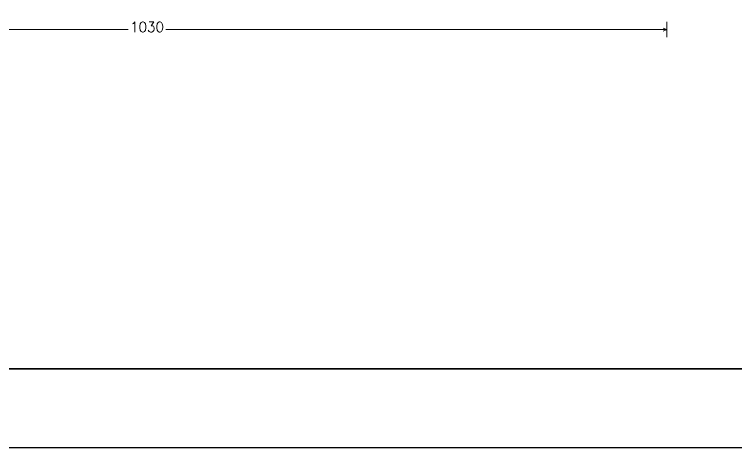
# Model space of a CAD drawing. Header units: inches. Extents: x 72863 to 72995, y 49095 to 49225.
# Drawn here: x 72916.11 to 72925.27, y 49127.89 to 49133.39 of the extents above; entities that cross this region are included whole.
import ezdxf
from ezdxf.enums import TextEntityAlignment as Align

# ---------------------------------------------------------------- set-up
doc = ezdxf.new("R2010")
doc.units = ezdxf.units.IN
doc.layers.get('0').update_dxf_attribs({"lineweight": 15})
doc.layers.add('CIM_COTAS', color=2, linetype='Continuous', lineweight=9)
doc.layers.add('VG', color=7, linetype='Continuous')
doc.styles.add('CYPETXT', font='romans__.ttf', dxfattribs={"height": 0.2})

# ---------------------------------------------------------------- blocks, each defined once
blk = doc.blocks.new('PLANTILLA')
at = {"layer": 'VG'}
for p, q in [((72903.7103, 49196.0112), (72864.7103, 49196.0112)), ((72862.7103, 49195.0112), (72904.7103, 49195.0112))]:
    blk.add_line(p, q, dxfattribs=at)
blk.add_lwpolyline([(72903.7103, 49199.5612), (72903.7103, 49223.7112), (72864.7103, 49223.7112), (72864.7103, 49196.0112), (72885.7103, 49196.0112), (72885.7103, 49199.6112)], dxfattribs=at)

msp = doc.modelspace()

# ---------------------------------------------------------------- linework, layer by layer
at = {"layer": 'CIM_COTAS'}
for p, q in [((72924.3833, 49133.1005), (72924.3833, 49133.2925)), ((72911.1993, 49133.1965), (72917.5523, 49133.1965)), ((72918.0304, 49133.1965), (72924.3833, 49133.1965)), ((72924.3833, 49133.1965), (72924.3353, 49133.2157)), ((72924.3833, 49133.1965), (72924.3353, 49133.1773))]:
    msp.add_line(p, q, dxfattribs=at)

# ---------------------------------------------------------------- block references
msp.add_blockref('PLANTILLA', (44.3219, -67.118))

# ---------------------------------------------------------------- texts
at = {"layer": 'CIM_COTAS', "style": 'CYPETXT', "width": 0.872087}
msp.add_text('1030', height=0.128, dxfattribs=at).set_placement((72917.5763, 49133.1645), (72918.0064, 49133.1645), align=Align.FIT)

doc.saveas('drawing.dxf')
